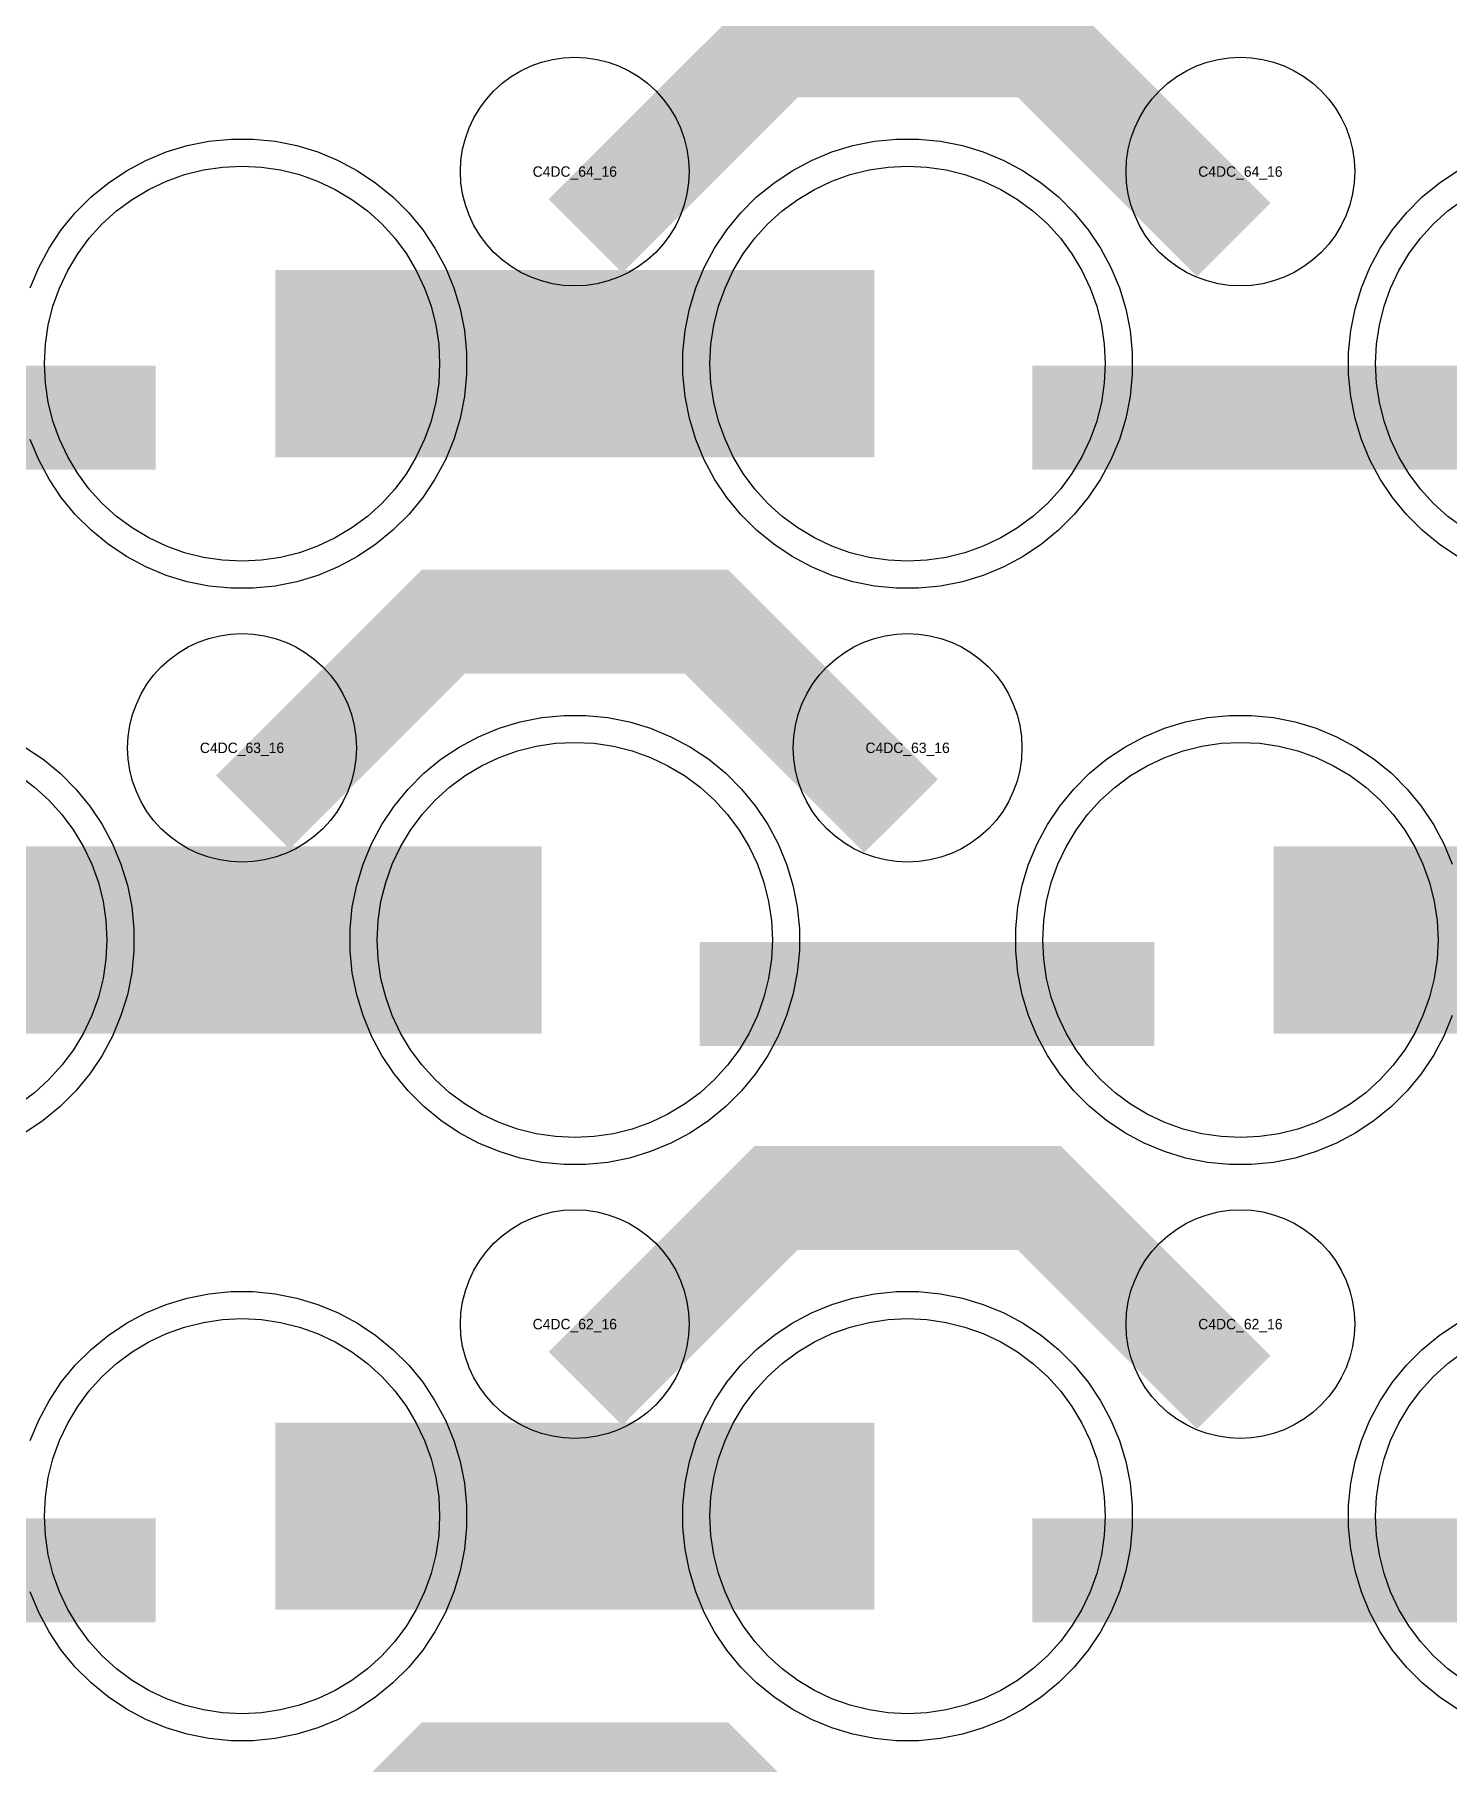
# Model space of a CAD drawing. Extents: x -11880 to 11880, y -14992 to 14992.
# Drawn here: x -6929.9 to -6590, y -6308 to -5892.3 of the extents above; entities that cross this region are included whole.
import ezdxf
from ezdxf.enums import TextEntityAlignment as Align

# ---------------------------------------------------------------- set-up
doc = ezdxf.new("R2010")
doc.units = 0
doc.header["$MEASUREMENT"] = 0
for name, color, linetype in [('GDS_775_DT_237', 138, 'CONTINUOUS'), ('RDL1_FS', 34, 'CONTINUOUS'), ('RDL_BS', 160, 'CONTINUOUS')]:
    doc.layers.add(name, color=color, linetype=linetype)

msp = doc.modelspace()

# ---------------------------------------------------------------- linework, layer by layer
at = {"layer": 'RDL1_FS', "color": 240, "true_color": 0xed1f24}
for points in [[(-6880, -6018.974), (-6884.657, -6018.745), (-6889.268, -6018.061), (-6893.791, -6016.929), (-6898.181, -6015.357), (-6902.395, -6013.365), (-6906.395, -6010.967), (-6910.14, -6008.189), (-6913.594, -6005.059), (-6916.724, -6001.605), (-6919.502, -5997.86), (-6921.9, -5993.86), (-6923.892, -5989.646), (-6925.464, -5985.256), (-6926.596, -5980.733), (-6927.28, -5976.122), (-6927.509, -5971.465), (-6927.28, -5966.808), (-6926.596, -5962.197), (-6925.464, -5957.674), (-6923.892, -5953.284), (-6921.9, -5949.07), (-6919.502, -5945.07), (-6916.724, -5941.325), (-6913.594, -5937.871), (-6910.14, -5934.741), (-6906.395, -5931.963), (-6902.395, -5929.565), (-6898.181, -5927.573), (-6893.791, -5926.001), (-6889.268, -5924.869), (-6884.657, -5924.185), (-6880, -5923.956), (-6875.343, -5924.185), (-6870.732, -5924.869), (-6866.209, -5926.001), (-6861.819, -5927.573), (-6857.605, -5929.565), (-6853.605, -5931.963), (-6849.86, -5934.741), (-6846.406, -5937.871), (-6843.276, -5941.325), (-6840.498, -5945.07), (-6838.1, -5949.07), (-6836.108, -5953.284), (-6834.536, -5957.674), (-6833.404, -5962.197), (-6832.72, -5966.808), (-6832.491, -5971.465), (-6832.72, -5976.122), (-6833.404, -5980.733), (-6834.536, -5985.256), (-6836.108, -5989.646), (-6838.1, -5993.86), (-6840.498, -5997.86), (-6843.276, -6001.605), (-6846.406, -6005.059), (-6849.86, -6008.189), (-6853.605, -6010.967), (-6857.605, -6013.365), (-6861.819, -6015.357), (-6866.209, -6016.929), (-6870.732, -6018.061), (-6875.343, -6018.745)], [(-6720, -6018.974), (-6724.657, -6018.745), (-6729.268, -6018.061), (-6733.791, -6016.929), (-6738.181, -6015.357), (-6742.395, -6013.365), (-6746.395, -6010.967), (-6750.14, -6008.189), (-6753.594, -6005.059), (-6756.724, -6001.605), (-6759.502, -5997.86), (-6761.9, -5993.86), (-6763.892, -5989.646), (-6765.464, -5985.256), (-6766.596, -5980.733), (-6767.28, -5976.122), (-6767.509, -5971.465), (-6767.28, -5966.808), (-6766.596, -5962.197), (-6765.464, -5957.674), (-6763.892, -5953.284), (-6761.9, -5949.07), (-6759.502, -5945.07), (-6756.724, -5941.325), (-6753.594, -5937.871), (-6750.14, -5934.741), (-6746.395, -5931.963), (-6742.395, -5929.565), (-6738.181, -5927.573), (-6733.791, -5926.001), (-6729.268, -5924.869), (-6724.657, -5924.185), (-6720, -5923.956), (-6715.343, -5924.185), (-6710.732, -5924.869), (-6706.209, -5926.001), (-6701.819, -5927.573), (-6697.605, -5929.565), (-6693.605, -5931.963), (-6689.86, -5934.741), (-6686.406, -5937.871), (-6683.276, -5941.325), (-6680.498, -5945.07), (-6678.1, -5949.07), (-6676.108, -5953.284), (-6674.536, -5957.674), (-6673.404, -5962.197), (-6672.72, -5966.808), (-6672.491, -5971.465), (-6672.72, -5976.122), (-6673.404, -5980.733), (-6674.536, -5985.256), (-6676.108, -5989.646), (-6678.1, -5993.86), (-6680.498, -5997.86), (-6683.276, -6001.605), (-6686.406, -6005.059), (-6689.86, -6008.189), (-6693.605, -6010.967), (-6697.605, -6013.365), (-6701.819, -6015.357), (-6706.209, -6016.929), (-6710.732, -6018.061), (-6715.343, -6018.745)], [(-6800, -6157.539), (-6804.657, -6157.31), (-6809.268, -6156.626), (-6813.791, -6155.494), (-6818.181, -6153.922), (-6822.395, -6151.93), (-6826.395, -6149.532), (-6830.14, -6146.754), (-6833.594, -6143.624), (-6836.724, -6140.17), (-6839.502, -6136.425), (-6841.9, -6132.425), (-6843.892, -6128.211), (-6845.464, -6123.821), (-6846.596, -6119.298), (-6847.28, -6114.687), (-6847.509, -6110.03), (-6847.28, -6105.373), (-6846.596, -6100.762), (-6845.464, -6096.239), (-6843.892, -6091.849), (-6841.9, -6087.635), (-6839.502, -6083.635), (-6836.724, -6079.89), (-6833.594, -6076.436), (-6830.14, -6073.306), (-6826.395, -6070.528), (-6822.395, -6068.13), (-6818.181, -6066.138), (-6813.791, -6064.566), (-6809.268, -6063.434), (-6804.657, -6062.75), (-6800, -6062.521), (-6795.343, -6062.75), (-6790.732, -6063.434), (-6786.209, -6064.566), (-6781.819, -6066.138), (-6777.605, -6068.13), (-6773.605, -6070.528), (-6769.86, -6073.306), (-6766.406, -6076.436), (-6763.276, -6079.89), (-6760.498, -6083.635), (-6758.1, -6087.635), (-6756.108, -6091.849), (-6754.536, -6096.239), (-6753.404, -6100.762), (-6752.72, -6105.373), (-6752.491, -6110.03), (-6752.72, -6114.687), (-6753.404, -6119.298), (-6754.536, -6123.821), (-6756.108, -6128.211), (-6758.1, -6132.425), (-6760.498, -6136.425), (-6763.276, -6140.17), (-6766.406, -6143.624), (-6769.86, -6146.754), (-6773.605, -6149.532), (-6777.605, -6151.93), (-6781.819, -6153.922), (-6786.209, -6155.494), (-6790.732, -6156.626), (-6795.343, -6157.31)], [(-6640, -6157.539), (-6644.657, -6157.31), (-6649.268, -6156.626), (-6653.791, -6155.494), (-6658.181, -6153.922), (-6662.395, -6151.93), (-6666.395, -6149.532), (-6670.14, -6146.754), (-6673.594, -6143.624), (-6676.724, -6140.17), (-6679.502, -6136.425), (-6681.9, -6132.425), (-6683.892, -6128.211), (-6685.464, -6123.821), (-6686.596, -6119.298), (-6687.28, -6114.687), (-6687.509, -6110.03), (-6687.28, -6105.373), (-6686.596, -6100.762), (-6685.464, -6096.239), (-6683.892, -6091.849), (-6681.9, -6087.635), (-6679.502, -6083.635), (-6676.724, -6079.89), (-6673.594, -6076.436), (-6670.14, -6073.306), (-6666.395, -6070.528), (-6662.395, -6068.13), (-6658.181, -6066.138), (-6653.791, -6064.566), (-6649.268, -6063.434), (-6644.657, -6062.75), (-6640, -6062.521), (-6635.343, -6062.75), (-6630.732, -6063.434), (-6626.209, -6064.566), (-6621.819, -6066.138), (-6617.605, -6068.13), (-6613.605, -6070.528), (-6609.86, -6073.306), (-6606.406, -6076.436), (-6603.276, -6079.89), (-6600.498, -6083.635), (-6598.1, -6087.635), (-6596.108, -6091.849), (-6594.536, -6096.239), (-6593.404, -6100.762), (-6592.72, -6105.373), (-6592.491, -6110.03), (-6592.72, -6114.687), (-6593.404, -6119.298), (-6594.536, -6123.821), (-6596.108, -6128.211), (-6598.1, -6132.425), (-6600.498, -6136.425), (-6603.276, -6140.17), (-6606.406, -6143.624), (-6609.86, -6146.754), (-6613.605, -6149.532), (-6617.605, -6151.93), (-6621.819, -6153.922), (-6626.209, -6155.494), (-6630.732, -6156.626), (-6635.343, -6157.31)]]:
    msp.add_lwpolyline(points, close=True, dxfattribs=at)
for points in [[(-6586.395, -6010.967), (-6590.14, -6008.189), (-6593.594, -6005.059), (-6596.724, -6001.605), (-6599.502, -5997.86), (-6601.9, -5993.86), (-6603.892, -5989.646), (-6605.464, -5985.256), (-6606.596, -5980.733), (-6607.28, -5976.122), (-6607.509, -5971.465), (-6607.28, -5966.808), (-6606.596, -5962.197), (-6605.464, -5957.674), (-6603.892, -5953.284), (-6601.9, -5949.07), (-6599.502, -5945.07), (-6596.724, -5941.325), (-6593.594, -5937.871), (-6590.14, -5934.741), (-6586.395, -5931.963)], [(-6933.605, -6070.528), (-6929.86, -6073.306), (-6926.406, -6076.436), (-6923.276, -6079.89), (-6920.498, -6083.635), (-6918.1, -6087.635), (-6916.108, -6091.849), (-6914.536, -6096.239), (-6913.404, -6100.762), (-6912.72, -6105.373), (-6912.491, -6110.03), (-6912.72, -6114.687), (-6913.404, -6119.298), (-6914.536, -6123.821), (-6916.108, -6128.211), (-6918.1, -6132.425), (-6920.498, -6136.425), (-6923.276, -6140.17), (-6926.406, -6143.624), (-6929.86, -6146.754), (-6933.605, -6149.532)]]:
    msp.add_lwpolyline(points, dxfattribs=at)
for points in [[(-6871.998, -5971.465, 45, 45, 0), (-6799.998, -5971.465, 45, 45, 0)], [(-6799.998, -5971.465, 45, 45, 0), (-6727.998, -5971.465, 45, 45, 0)], [(-6951.998, -6110.03, 45, 45, 0), (-6879.998, -6110.03, 45, 45, 0)], [(-6879.998, -6110.03, 45, 45, 0), (-6807.998, -6110.03, 45, 45, 0)], [(-6631.998, -6110.03, 45, 45, 0), (-6559.998, -6110.03, 45, 45, 0)]]:
    msp.add_lwpolyline(points, format="xyseb", dxfattribs=at)
at = {"layer": 'RDL1_FS'}
for points in [[(-6880, -6296.099), (-6884.657, -6295.87), (-6889.268, -6295.186), (-6893.791, -6294.054), (-6898.181, -6292.482), (-6902.395, -6290.49), (-6906.395, -6288.092), (-6910.14, -6285.314), (-6913.594, -6282.184), (-6916.724, -6278.73), (-6919.502, -6274.985), (-6921.9, -6270.985), (-6923.892, -6266.771), (-6925.464, -6262.381), (-6926.596, -6257.858), (-6927.28, -6253.247), (-6927.509, -6248.59), (-6927.28, -6243.933), (-6926.596, -6239.322), (-6925.464, -6234.799), (-6923.892, -6230.409), (-6921.9, -6226.195), (-6919.502, -6222.195), (-6916.724, -6218.45), (-6913.594, -6214.996), (-6910.14, -6211.866), (-6906.395, -6209.088), (-6902.395, -6206.69), (-6898.181, -6204.698), (-6893.791, -6203.126), (-6889.268, -6201.994), (-6884.657, -6201.31), (-6880, -6201.081), (-6875.343, -6201.31), (-6870.732, -6201.994), (-6866.209, -6203.126), (-6861.819, -6204.698), (-6857.605, -6206.69), (-6853.605, -6209.088), (-6849.86, -6211.866), (-6846.406, -6214.996), (-6843.276, -6218.45), (-6840.498, -6222.195), (-6838.1, -6226.195), (-6836.108, -6230.409), (-6834.536, -6234.799), (-6833.404, -6239.322), (-6832.72, -6243.933), (-6832.491, -6248.59), (-6832.72, -6253.247), (-6833.404, -6257.858), (-6834.536, -6262.381), (-6836.108, -6266.771), (-6838.1, -6270.985), (-6840.498, -6274.985), (-6843.276, -6278.73), (-6846.406, -6282.184), (-6849.86, -6285.314), (-6853.605, -6288.092), (-6857.605, -6290.49), (-6861.819, -6292.482), (-6866.209, -6294.054), (-6870.732, -6295.186), (-6875.343, -6295.87)], [(-6720, -6296.099), (-6724.657, -6295.87), (-6729.268, -6295.186), (-6733.791, -6294.054), (-6738.181, -6292.482), (-6742.395, -6290.49), (-6746.395, -6288.092), (-6750.14, -6285.314), (-6753.594, -6282.184), (-6756.724, -6278.73), (-6759.502, -6274.985), (-6761.9, -6270.985), (-6763.892, -6266.771), (-6765.464, -6262.381), (-6766.596, -6257.858), (-6767.28, -6253.247), (-6767.509, -6248.59), (-6767.28, -6243.933), (-6766.596, -6239.322), (-6765.464, -6234.799), (-6763.892, -6230.409), (-6761.9, -6226.195), (-6759.502, -6222.195), (-6756.724, -6218.45), (-6753.594, -6214.996), (-6750.14, -6211.866), (-6746.395, -6209.088), (-6742.395, -6206.69), (-6738.181, -6204.698), (-6733.791, -6203.126), (-6729.268, -6201.994), (-6724.657, -6201.31), (-6720, -6201.081), (-6715.343, -6201.31), (-6710.732, -6201.994), (-6706.209, -6203.126), (-6701.819, -6204.698), (-6697.605, -6206.69), (-6693.605, -6209.088), (-6689.86, -6211.866), (-6686.406, -6214.996), (-6683.276, -6218.45), (-6680.498, -6222.195), (-6678.1, -6226.195), (-6676.108, -6230.409), (-6674.536, -6234.799), (-6673.404, -6239.322), (-6672.72, -6243.933), (-6672.491, -6248.59), (-6672.72, -6253.247), (-6673.404, -6257.858), (-6674.536, -6262.381), (-6676.108, -6266.771), (-6678.1, -6270.985), (-6680.498, -6274.985), (-6683.276, -6278.73), (-6686.406, -6282.184), (-6689.86, -6285.314), (-6693.605, -6288.092), (-6697.605, -6290.49), (-6701.819, -6292.482), (-6706.209, -6294.054), (-6710.732, -6295.186), (-6715.343, -6295.87)]]:
    msp.add_lwpolyline(points, close=True, dxfattribs=at)
msp.add_lwpolyline([(-6586.395, -6288.092), (-6590.14, -6285.314), (-6593.594, -6282.184), (-6596.724, -6278.73), (-6599.502, -6274.985), (-6601.9, -6270.985), (-6603.892, -6266.771), (-6605.464, -6262.381), (-6606.596, -6257.858), (-6607.28, -6253.247), (-6607.509, -6248.59), (-6607.28, -6243.933), (-6606.596, -6239.322), (-6605.464, -6234.799), (-6603.892, -6230.409), (-6601.9, -6226.195), (-6599.502, -6222.195), (-6596.724, -6218.45), (-6593.594, -6214.996), (-6590.14, -6211.866), (-6586.395, -6209.088)], dxfattribs=at)
for points in [[(-6871.998, -6248.59, 45, 45, 0), (-6799.998, -6248.59, 45, 45, 0)], [(-6799.998, -6248.59, 45, 45, 0), (-6727.998, -6248.59, 45, 45, 0)]]:
    msp.add_lwpolyline(points, format="xyseb", dxfattribs=at)
at = {"layer": 'RDL_BS'}
for points in [[(-6797.438, -5940.779, 25, 25, 0), (-6751.623, -5894.964, 25, 25, 0), (-6718.07, -5894.964, 25, 25, 0)], [(-6641.599, -5941.678, 25, 25, 0), (-6688.313, -5894.964, 25, 25, 0), (-6718.071, -5894.964, 25, 25, 0)], [(-6877.438, -6079.344, 25, 25, 0), (-6831.623, -6033.529, 25, 25, 0), (-6798.07, -6033.529, 25, 25, 0)], [(-6721.599, -6080.243, 25, 25, 0), (-6768.313, -6033.529, 25, 25, 0), (-6798.071, -6033.529, 25, 25, 0)], [(-6797.438, -6217.904, 25, 25, 0), (-6751.623, -6172.089, 25, 25, 0), (-6718.07, -6172.089, 25, 25, 0)], [(-6641.599, -6218.803, 25, 25, 0), (-6688.313, -6172.089, 25, 25, 0), (-6718.071, -6172.089, 25, 25, 0)], [(-7009.984, -6261.603, 25, 25, 0), (-6900.719, -6261.603, 25, 25, 0)], [(-6689.984, -6261.603, 25, 25, 0), (-6580.719, -6261.603, 25, 25, 0)], [(-6877.438, -6356.469, 25, 25, 0), (-6831.623, -6310.654, 25, 25, 0), (-6798.07, -6310.654, 25, 25, 0)], [(-6721.599, -6357.368, 25, 25, 0), (-6768.313, -6310.654, 25, 25, 0), (-6798.071, -6310.654, 25, 25, 0)]]:
    msp.add_lwpolyline(points, format="xyseb", dxfattribs=at)
for points in [[(-6800, -5952.771), (-6802.693, -5952.639), (-6805.365, -5952.243), (-6807.984, -5951.586), (-6810.519, -5950.679), (-6812.956, -5949.527), (-6815.28, -5948.134), (-6817.443, -5946.531), (-6819.442, -5944.719), (-6821.254, -5942.72), (-6822.857, -5940.557), (-6824.25, -5938.233), (-6825.402, -5935.796), (-6826.309, -5933.261), (-6826.966, -5930.642), (-6827.362, -5927.97), (-6827.494, -5925.277), (-6827.362, -5922.584), (-6826.966, -5919.912), (-6826.309, -5917.293), (-6825.402, -5914.758), (-6824.25, -5912.321), (-6822.857, -5909.997), (-6821.254, -5907.834), (-6819.442, -5905.835), (-6817.443, -5904.023), (-6815.28, -5902.42), (-6812.956, -5901.027), (-6810.519, -5899.875), (-6807.984, -5898.968), (-6805.365, -5898.311), (-6802.693, -5897.915), (-6800, -5897.783), (-6797.307, -5897.915), (-6794.635, -5898.311), (-6792.016, -5898.968), (-6789.481, -5899.875), (-6787.044, -5901.027), (-6784.72, -5902.42), (-6782.557, -5904.023), (-6780.558, -5905.835), (-6778.746, -5907.834), (-6777.143, -5909.997), (-6775.75, -5912.321), (-6774.598, -5914.758), (-6773.691, -5917.293), (-6773.034, -5919.912), (-6772.638, -5922.584), (-6772.506, -5925.277), (-6772.638, -5927.97), (-6773.034, -5930.642), (-6773.691, -5933.261), (-6774.598, -5935.796), (-6775.75, -5938.233), (-6777.143, -5940.557), (-6778.746, -5942.72), (-6780.558, -5944.719), (-6782.557, -5946.531), (-6784.72, -5948.134), (-6787.044, -5949.527), (-6789.481, -5950.679), (-6792.016, -5951.586), (-6794.635, -5952.243), (-6797.307, -5952.639)], [(-6640, -5952.771), (-6642.693, -5952.639), (-6645.365, -5952.243), (-6647.984, -5951.586), (-6650.519, -5950.679), (-6652.956, -5949.527), (-6655.28, -5948.134), (-6657.443, -5946.531), (-6659.442, -5944.719), (-6661.254, -5942.72), (-6662.857, -5940.557), (-6664.25, -5938.233), (-6665.402, -5935.796), (-6666.309, -5933.261), (-6666.966, -5930.642), (-6667.362, -5927.97), (-6667.494, -5925.277), (-6667.362, -5922.584), (-6666.966, -5919.912), (-6666.309, -5917.293), (-6665.402, -5914.758), (-6664.25, -5912.321), (-6662.857, -5909.997), (-6661.254, -5907.834), (-6659.442, -5905.835), (-6657.443, -5904.023), (-6655.28, -5902.42), (-6652.956, -5901.027), (-6650.519, -5899.875), (-6647.984, -5898.968), (-6645.365, -5898.311), (-6642.693, -5897.915), (-6640, -5897.783), (-6637.307, -5897.915), (-6634.635, -5898.311), (-6632.016, -5898.968), (-6629.481, -5899.875), (-6627.044, -5901.027), (-6624.72, -5902.42), (-6622.557, -5904.023), (-6620.558, -5905.835), (-6618.746, -5907.834), (-6617.143, -5909.997), (-6615.75, -5912.321), (-6614.598, -5914.758), (-6613.691, -5917.293), (-6613.034, -5919.912), (-6612.638, -5922.584), (-6612.506, -5925.277), (-6612.638, -5927.97), (-6613.034, -5930.642), (-6613.691, -5933.261), (-6614.598, -5935.796), (-6615.75, -5938.233), (-6617.143, -5940.557), (-6618.746, -5942.72), (-6620.558, -5944.719), (-6622.557, -5946.531), (-6624.72, -5948.134), (-6627.044, -5949.527), (-6629.481, -5950.679), (-6632.016, -5951.586), (-6634.635, -5952.243), (-6637.307, -5952.639)], [(-6880, -6091.336), (-6882.693, -6091.204), (-6885.365, -6090.808), (-6887.984, -6090.151), (-6890.519, -6089.244), (-6892.956, -6088.092), (-6895.28, -6086.699), (-6897.443, -6085.096), (-6899.442, -6083.284), (-6901.254, -6081.285), (-6902.857, -6079.122), (-6904.25, -6076.798), (-6905.402, -6074.361), (-6906.309, -6071.826), (-6906.966, -6069.207), (-6907.362, -6066.535), (-6907.494, -6063.842), (-6907.362, -6061.149), (-6906.966, -6058.477), (-6906.309, -6055.858), (-6905.402, -6053.323), (-6904.25, -6050.886), (-6902.857, -6048.562), (-6901.254, -6046.399), (-6899.442, -6044.4), (-6897.443, -6042.588), (-6895.28, -6040.985), (-6892.956, -6039.592), (-6890.519, -6038.44), (-6887.984, -6037.533), (-6885.365, -6036.876), (-6882.693, -6036.48), (-6880, -6036.348), (-6877.307, -6036.48), (-6874.635, -6036.876), (-6872.016, -6037.533), (-6869.481, -6038.44), (-6867.044, -6039.592), (-6864.72, -6040.985), (-6862.557, -6042.588), (-6860.558, -6044.4), (-6858.746, -6046.399), (-6857.143, -6048.562), (-6855.75, -6050.886), (-6854.598, -6053.323), (-6853.691, -6055.858), (-6853.034, -6058.477), (-6852.638, -6061.149), (-6852.506, -6063.842), (-6852.638, -6066.535), (-6853.034, -6069.207), (-6853.691, -6071.826), (-6854.598, -6074.361), (-6855.75, -6076.798), (-6857.143, -6079.122), (-6858.746, -6081.285), (-6860.558, -6083.284), (-6862.557, -6085.096), (-6864.72, -6086.699), (-6867.044, -6088.092), (-6869.481, -6089.244), (-6872.016, -6090.151), (-6874.635, -6090.808), (-6877.307, -6091.204)], [(-6720, -6091.336), (-6722.693, -6091.204), (-6725.365, -6090.808), (-6727.984, -6090.151), (-6730.519, -6089.244), (-6732.956, -6088.092), (-6735.28, -6086.699), (-6737.443, -6085.096), (-6739.442, -6083.284), (-6741.254, -6081.285), (-6742.857, -6079.122), (-6744.25, -6076.798), (-6745.402, -6074.361), (-6746.309, -6071.826), (-6746.966, -6069.207), (-6747.362, -6066.535), (-6747.494, -6063.842), (-6747.362, -6061.149), (-6746.966, -6058.477), (-6746.309, -6055.858), (-6745.402, -6053.323), (-6744.25, -6050.886), (-6742.857, -6048.562), (-6741.254, -6046.399), (-6739.442, -6044.4), (-6737.443, -6042.588), (-6735.28, -6040.985), (-6732.956, -6039.592), (-6730.519, -6038.44), (-6727.984, -6037.533), (-6725.365, -6036.876), (-6722.693, -6036.48), (-6720, -6036.348), (-6717.307, -6036.48), (-6714.635, -6036.876), (-6712.016, -6037.533), (-6709.481, -6038.44), (-6707.044, -6039.592), (-6704.72, -6040.985), (-6702.557, -6042.588), (-6700.558, -6044.4), (-6698.746, -6046.399), (-6697.143, -6048.562), (-6695.75, -6050.886), (-6694.598, -6053.323), (-6693.691, -6055.858), (-6693.034, -6058.477), (-6692.638, -6061.149), (-6692.506, -6063.842), (-6692.638, -6066.535), (-6693.034, -6069.207), (-6693.691, -6071.826), (-6694.598, -6074.361), (-6695.75, -6076.798), (-6697.143, -6079.122), (-6698.746, -6081.285), (-6700.558, -6083.284), (-6702.557, -6085.096), (-6704.72, -6086.699), (-6707.044, -6088.092), (-6709.481, -6089.244), (-6712.016, -6090.151), (-6714.635, -6090.808), (-6717.307, -6091.204)], [(-6800, -6229.896), (-6802.693, -6229.764), (-6805.365, -6229.368), (-6807.984, -6228.711), (-6810.519, -6227.804), (-6812.956, -6226.652), (-6815.28, -6225.259), (-6817.443, -6223.656), (-6819.442, -6221.844), (-6821.254, -6219.845), (-6822.857, -6217.682), (-6824.25, -6215.358), (-6825.402, -6212.921), (-6826.309, -6210.386), (-6826.966, -6207.767), (-6827.362, -6205.095), (-6827.494, -6202.402), (-6827.362, -6199.709), (-6826.966, -6197.037), (-6826.309, -6194.418), (-6825.402, -6191.883), (-6824.25, -6189.446), (-6822.857, -6187.122), (-6821.254, -6184.959), (-6819.442, -6182.96), (-6817.443, -6181.148), (-6815.28, -6179.545), (-6812.956, -6178.152), (-6810.519, -6177), (-6807.984, -6176.093), (-6805.365, -6175.436), (-6802.693, -6175.04), (-6800, -6174.908), (-6797.307, -6175.04), (-6794.635, -6175.436), (-6792.016, -6176.093), (-6789.481, -6177), (-6787.044, -6178.152), (-6784.72, -6179.545), (-6782.557, -6181.148), (-6780.558, -6182.96), (-6778.746, -6184.959), (-6777.143, -6187.122), (-6775.75, -6189.446), (-6774.598, -6191.883), (-6773.691, -6194.418), (-6773.034, -6197.037), (-6772.638, -6199.709), (-6772.506, -6202.402), (-6772.638, -6205.095), (-6773.034, -6207.767), (-6773.691, -6210.386), (-6774.598, -6212.921), (-6775.75, -6215.358), (-6777.143, -6217.682), (-6778.746, -6219.845), (-6780.558, -6221.844), (-6782.557, -6223.656), (-6784.72, -6225.259), (-6787.044, -6226.652), (-6789.481, -6227.804), (-6792.016, -6228.711), (-6794.635, -6229.368), (-6797.307, -6229.764)], [(-6640, -6229.896), (-6642.693, -6229.764), (-6645.365, -6229.368), (-6647.984, -6228.711), (-6650.519, -6227.804), (-6652.956, -6226.652), (-6655.28, -6225.259), (-6657.443, -6223.656), (-6659.442, -6221.844), (-6661.254, -6219.845), (-6662.857, -6217.682), (-6664.25, -6215.358), (-6665.402, -6212.921), (-6666.309, -6210.386), (-6666.966, -6207.767), (-6667.362, -6205.095), (-6667.494, -6202.402), (-6667.362, -6199.709), (-6666.966, -6197.037), (-6666.309, -6194.418), (-6665.402, -6191.883), (-6664.25, -6189.446), (-6662.857, -6187.122), (-6661.254, -6184.959), (-6659.442, -6182.96), (-6657.443, -6181.148), (-6655.28, -6179.545), (-6652.956, -6178.152), (-6650.519, -6177), (-6647.984, -6176.093), (-6645.365, -6175.436), (-6642.693, -6175.04), (-6640, -6174.908), (-6637.307, -6175.04), (-6634.635, -6175.436), (-6632.016, -6176.093), (-6629.481, -6177), (-6627.044, -6178.152), (-6624.72, -6179.545), (-6622.557, -6181.148), (-6620.558, -6182.96), (-6618.746, -6184.959), (-6617.143, -6187.122), (-6615.75, -6189.446), (-6614.598, -6191.883), (-6613.691, -6194.418), (-6613.034, -6197.037), (-6612.638, -6199.709), (-6612.506, -6202.402), (-6612.638, -6205.095), (-6613.034, -6207.767), (-6613.691, -6210.386), (-6614.598, -6212.921), (-6615.75, -6215.358), (-6617.143, -6217.682), (-6618.746, -6219.845), (-6620.558, -6221.844), (-6622.557, -6223.656), (-6624.72, -6225.259), (-6627.044, -6226.652), (-6629.481, -6227.804), (-6632.016, -6228.711), (-6634.635, -6229.368), (-6637.307, -6229.764)], [(-6722.644, -6302.59), (-6727.938, -6302.073), (-6733.165, -6301.027), (-6738.205, -6299.496), (-6743.115, -6297.465), (-6747.777, -6294.973), (-6752.191, -6292.026), (-6756.292, -6288.664), (-6760.074, -6284.882), (-6763.436, -6280.781), (-6766.383, -6276.367), (-6768.875, -6271.705), (-6770.906, -6266.795), (-6772.437, -6261.755), (-6773.483, -6256.528), (-6774, -6251.234), (-6774, -6245.946), (-6773.483, -6240.652), (-6772.437, -6235.425), (-6770.906, -6230.385), (-6768.875, -6225.475), (-6766.383, -6220.813), (-6763.436, -6216.399), (-6760.074, -6212.298), (-6756.292, -6208.516), (-6752.191, -6205.154), (-6747.777, -6202.207), (-6743.115, -6199.715), (-6738.205, -6197.684), (-6733.165, -6196.153), (-6727.938, -6195.107), (-6722.644, -6194.59), (-6717.356, -6194.59), (-6712.062, -6195.107), (-6706.835, -6196.153), (-6701.795, -6197.684), (-6696.885, -6199.715), (-6692.223, -6202.207), (-6687.809, -6205.154), (-6683.708, -6208.516), (-6679.926, -6212.298), (-6676.564, -6216.399), (-6673.617, -6220.813), (-6671.125, -6225.475), (-6669.094, -6230.385), (-6667.563, -6235.425), (-6666.517, -6240.652), (-6666, -6245.946), (-6666, -6251.234), (-6666.517, -6256.528), (-6667.563, -6261.755), (-6669.094, -6266.795), (-6671.125, -6271.705), (-6673.617, -6276.367), (-6676.564, -6280.781), (-6679.926, -6284.882), (-6683.708, -6288.664), (-6687.809, -6292.026), (-6692.223, -6294.973), (-6696.885, -6297.465), (-6701.795, -6299.496), (-6706.835, -6301.027), (-6712.062, -6302.073), (-6717.356, -6302.59)]]:
    msp.add_lwpolyline(points, close=True, dxfattribs=at)
at = {"layer": 'RDL_BS', "color": 240, "true_color": 0xed1f24}
for points in [[(-6930.906, -5953.26), (-6928.875, -5948.35), (-6926.383, -5943.688), (-6923.436, -5939.274), (-6920.074, -5935.173), (-6916.292, -5931.391), (-6912.191, -5928.029), (-6907.777, -5925.082), (-6903.115, -5922.59), (-6898.205, -5920.559), (-6893.165, -5919.028), (-6887.938, -5917.982), (-6882.644, -5917.465), (-6877.356, -5917.465), (-6872.062, -5917.982), (-6866.835, -5919.028), (-6861.795, -5920.559), (-6856.885, -5922.59), (-6852.223, -5925.082), (-6847.809, -5928.029), (-6843.708, -5931.391), (-6839.926, -5935.173), (-6836.564, -5939.274), (-6833.617, -5943.688), (-6831.125, -5948.35), (-6829.094, -5953.26), (-6827.563, -5958.3), (-6826.517, -5963.527), (-6826, -5968.821), (-6826, -5974.109), (-6826.517, -5979.403), (-6827.563, -5984.63), (-6829.094, -5989.67), (-6831.125, -5994.58), (-6833.617, -5999.242), (-6836.564, -6003.656), (-6839.926, -6007.757), (-6843.708, -6011.539), (-6847.809, -6014.901), (-6852.223, -6017.848), (-6856.885, -6020.34), (-6861.795, -6022.371), (-6866.835, -6023.902), (-6872.062, -6024.948), (-6877.356, -6025.465), (-6882.644, -6025.465), (-6887.938, -6024.948), (-6893.165, -6023.902), (-6898.205, -6022.371), (-6903.115, -6020.34), (-6907.777, -6017.848), (-6912.191, -6014.901), (-6916.292, -6011.539), (-6920.074, -6007.757), (-6923.436, -6003.656), (-6926.383, -5999.242), (-6928.875, -5994.58), (-6930.906, -5989.67)], [(-6587.777, -6017.848), (-6592.191, -6014.901), (-6596.292, -6011.539), (-6600.074, -6007.757), (-6603.436, -6003.656), (-6606.383, -5999.242), (-6608.875, -5994.58), (-6610.906, -5989.67), (-6612.437, -5984.63), (-6613.483, -5979.403), (-6614, -5974.109), (-6614, -5968.821), (-6613.483, -5963.527), (-6612.437, -5958.3), (-6610.906, -5953.26), (-6608.875, -5948.35), (-6606.383, -5943.688), (-6603.436, -5939.274), (-6600.074, -5935.173), (-6596.292, -5931.391), (-6592.191, -5928.029), (-6587.777, -5925.082)], [(-6589.094, -6128.235), (-6591.125, -6133.145), (-6593.617, -6137.807), (-6596.564, -6142.221), (-6599.926, -6146.322), (-6603.708, -6150.104), (-6607.809, -6153.466), (-6612.223, -6156.413), (-6616.885, -6158.905), (-6621.795, -6160.936), (-6626.835, -6162.467), (-6632.062, -6163.513), (-6637.356, -6164.03), (-6642.644, -6164.03), (-6647.938, -6163.513), (-6653.165, -6162.467), (-6658.205, -6160.936), (-6663.115, -6158.905), (-6667.777, -6156.413), (-6672.191, -6153.466), (-6676.292, -6150.104), (-6680.074, -6146.322), (-6683.436, -6142.221), (-6686.383, -6137.807), (-6688.875, -6133.145), (-6690.906, -6128.235), (-6692.437, -6123.195), (-6693.483, -6117.968), (-6694, -6112.674), (-6694, -6107.386), (-6693.483, -6102.092), (-6692.437, -6096.865), (-6690.906, -6091.825), (-6688.875, -6086.915), (-6686.383, -6082.253), (-6683.436, -6077.839), (-6680.074, -6073.738), (-6676.292, -6069.956), (-6672.191, -6066.594), (-6667.777, -6063.647), (-6663.115, -6061.155), (-6658.205, -6059.124), (-6653.165, -6057.593), (-6647.938, -6056.547), (-6642.644, -6056.03), (-6637.356, -6056.03), (-6632.062, -6056.547), (-6626.835, -6057.593), (-6621.795, -6059.124), (-6616.885, -6061.155), (-6612.223, -6063.647), (-6607.809, -6066.594), (-6603.708, -6069.956), (-6599.926, -6073.738), (-6596.564, -6077.839), (-6593.617, -6082.253), (-6591.125, -6086.915), (-6589.094, -6091.825)], [(-6932.223, -6063.647), (-6927.809, -6066.594), (-6923.708, -6069.956), (-6919.926, -6073.738), (-6916.564, -6077.839), (-6913.617, -6082.253), (-6911.125, -6086.915), (-6909.094, -6091.825), (-6907.563, -6096.865), (-6906.517, -6102.092), (-6906, -6107.386), (-6906, -6112.674), (-6906.517, -6117.968), (-6907.563, -6123.195), (-6909.094, -6128.235), (-6911.125, -6133.145), (-6913.617, -6137.807), (-6916.564, -6142.221), (-6919.926, -6146.322), (-6923.708, -6150.104), (-6927.809, -6153.466), (-6932.223, -6156.413)]]:
    msp.add_lwpolyline(points, dxfattribs=at)
for points in [[(-6722.644, -6025.465), (-6727.938, -6024.948), (-6733.165, -6023.902), (-6738.205, -6022.371), (-6743.115, -6020.34), (-6747.777, -6017.848), (-6752.191, -6014.901), (-6756.292, -6011.539), (-6760.074, -6007.757), (-6763.436, -6003.656), (-6766.383, -5999.242), (-6768.875, -5994.58), (-6770.906, -5989.67), (-6772.437, -5984.63), (-6773.483, -5979.403), (-6774, -5974.109), (-6774, -5968.821), (-6773.483, -5963.527), (-6772.437, -5958.3), (-6770.906, -5953.26), (-6768.875, -5948.35), (-6766.383, -5943.688), (-6763.436, -5939.274), (-6760.074, -5935.173), (-6756.292, -5931.391), (-6752.191, -5928.029), (-6747.777, -5925.082), (-6743.115, -5922.59), (-6738.205, -5920.559), (-6733.165, -5919.028), (-6727.938, -5917.982), (-6722.644, -5917.465), (-6717.356, -5917.465), (-6712.062, -5917.982), (-6706.835, -5919.028), (-6701.795, -5920.559), (-6696.885, -5922.59), (-6692.223, -5925.082), (-6687.809, -5928.029), (-6683.708, -5931.391), (-6679.926, -5935.173), (-6676.564, -5939.274), (-6673.617, -5943.688), (-6671.125, -5948.35), (-6669.094, -5953.26), (-6667.563, -5958.3), (-6666.517, -5963.527), (-6666, -5968.821), (-6666, -5974.109), (-6666.517, -5979.403), (-6667.563, -5984.63), (-6669.094, -5989.67), (-6671.125, -5994.58), (-6673.617, -5999.242), (-6676.564, -6003.656), (-6679.926, -6007.757), (-6683.708, -6011.539), (-6687.809, -6014.901), (-6692.223, -6017.848), (-6696.885, -6020.34), (-6701.795, -6022.371), (-6706.835, -6023.902), (-6712.062, -6024.948), (-6717.356, -6025.465)], [(-6802.644, -6164.03), (-6807.938, -6163.513), (-6813.165, -6162.467), (-6818.205, -6160.936), (-6823.115, -6158.905), (-6827.777, -6156.413), (-6832.191, -6153.466), (-6836.292, -6150.104), (-6840.074, -6146.322), (-6843.436, -6142.221), (-6846.383, -6137.807), (-6848.875, -6133.145), (-6850.906, -6128.235), (-6852.437, -6123.195), (-6853.483, -6117.968), (-6854, -6112.674), (-6854, -6107.386), (-6853.483, -6102.092), (-6852.437, -6096.865), (-6850.906, -6091.825), (-6848.875, -6086.915), (-6846.383, -6082.253), (-6843.436, -6077.839), (-6840.074, -6073.738), (-6836.292, -6069.956), (-6832.191, -6066.594), (-6827.777, -6063.647), (-6823.115, -6061.155), (-6818.205, -6059.124), (-6813.165, -6057.593), (-6807.938, -6056.547), (-6802.644, -6056.03), (-6797.356, -6056.03), (-6792.062, -6056.547), (-6786.835, -6057.593), (-6781.795, -6059.124), (-6776.885, -6061.155), (-6772.223, -6063.647), (-6767.809, -6066.594), (-6763.708, -6069.956), (-6759.926, -6073.738), (-6756.564, -6077.839), (-6753.617, -6082.253), (-6751.125, -6086.915), (-6749.094, -6091.825), (-6747.563, -6096.865), (-6746.517, -6102.092), (-6746, -6107.386), (-6746, -6112.674), (-6746.517, -6117.968), (-6747.563, -6123.195), (-6749.094, -6128.235), (-6751.125, -6133.145), (-6753.617, -6137.807), (-6756.564, -6142.221), (-6759.926, -6146.322), (-6763.708, -6150.104), (-6767.809, -6153.466), (-6772.223, -6156.413), (-6776.885, -6158.905), (-6781.795, -6160.936), (-6786.835, -6162.467), (-6792.062, -6163.513), (-6797.356, -6164.03)]]:
    msp.add_lwpolyline(points, close=True, dxfattribs=at)
for points in [[(-7009.984, -5984.478, 25, 25, 0), (-6900.719, -5984.478, 25, 25, 0)], [(-6689.984, -5984.478, 25, 25, 0), (-6580.719, -5984.478, 25, 25, 0)], [(-6769.984, -6123.043, 25, 25, 0), (-6660.719, -6123.043, 25, 25, 0)]]:
    msp.add_lwpolyline(points, format="xyseb", dxfattribs=at)
at = {"layer": 'RDL_BS'}
for points in [[(-6930.906, -6230.385), (-6928.875, -6225.475), (-6926.383, -6220.813), (-6923.436, -6216.399), (-6920.074, -6212.298), (-6916.292, -6208.516), (-6912.191, -6205.154), (-6907.777, -6202.207), (-6903.115, -6199.715), (-6898.205, -6197.684), (-6893.165, -6196.153), (-6887.938, -6195.107), (-6882.644, -6194.59), (-6877.356, -6194.59), (-6872.062, -6195.107), (-6866.835, -6196.153), (-6861.795, -6197.684), (-6856.885, -6199.715), (-6852.223, -6202.207), (-6847.809, -6205.154), (-6843.708, -6208.516), (-6839.926, -6212.298), (-6836.564, -6216.399), (-6833.617, -6220.813), (-6831.125, -6225.475), (-6829.094, -6230.385), (-6827.563, -6235.425), (-6826.517, -6240.652), (-6826, -6245.946), (-6826, -6251.234), (-6826.517, -6256.528), (-6827.563, -6261.755), (-6829.094, -6266.795), (-6831.125, -6271.705), (-6833.617, -6276.367), (-6836.564, -6280.781), (-6839.926, -6284.882), (-6843.708, -6288.664), (-6847.809, -6292.026), (-6852.223, -6294.973), (-6856.885, -6297.465), (-6861.795, -6299.496), (-6866.835, -6301.027), (-6872.062, -6302.073), (-6877.356, -6302.59), (-6882.644, -6302.59), (-6887.938, -6302.073), (-6893.165, -6301.027), (-6898.205, -6299.496), (-6903.115, -6297.465), (-6907.777, -6294.973), (-6912.191, -6292.026), (-6916.292, -6288.664), (-6920.074, -6284.882), (-6923.436, -6280.781), (-6926.383, -6276.367), (-6928.875, -6271.705), (-6930.906, -6266.795)], [(-6587.777, -6294.973), (-6592.191, -6292.026), (-6596.292, -6288.664), (-6600.074, -6284.882), (-6603.436, -6280.781), (-6606.383, -6276.367), (-6608.875, -6271.705), (-6610.906, -6266.795), (-6612.437, -6261.755), (-6613.483, -6256.528), (-6614, -6251.234), (-6614, -6245.946), (-6613.483, -6240.652), (-6612.437, -6235.425), (-6610.906, -6230.385), (-6608.875, -6225.475), (-6606.383, -6220.813), (-6603.436, -6216.399), (-6600.074, -6212.298), (-6596.292, -6208.516), (-6592.191, -6205.154), (-6587.777, -6202.207)]]:
    msp.add_lwpolyline(points, dxfattribs=at)

# ---------------------------------------------------------------- texts
at = {"layer": 'GDS_775_DT_237'}
for s, p in [('C4DC_64_16', (-6800, -5925.277)), ('C4DC_64_16', (-6800, -5925.277)), ('C4DC_64_16', (-6640, -5925.277)), ('C4DC_64_16', (-6640, -5925.277)), ('C4DC_63_16', (-6880, -6063.842)), ('C4DC_63_16', (-6880, -6063.842)), ('C4DC_63_16', (-6720, -6063.842)), ('C4DC_63_16', (-6720, -6063.842)), ('C4DC_62_16', (-6800, -6202.402)), ('C4DC_62_16', (-6800, -6202.402)), ('C4DC_62_16', (-6640, -6202.402)), ('C4DC_62_16', (-6640, -6202.402))]:
    msp.add_text(s, height=2.5, dxfattribs=at).set_placement(p, align=Align.MIDDLE_CENTER)

doc.saveas('drawing.dxf')
